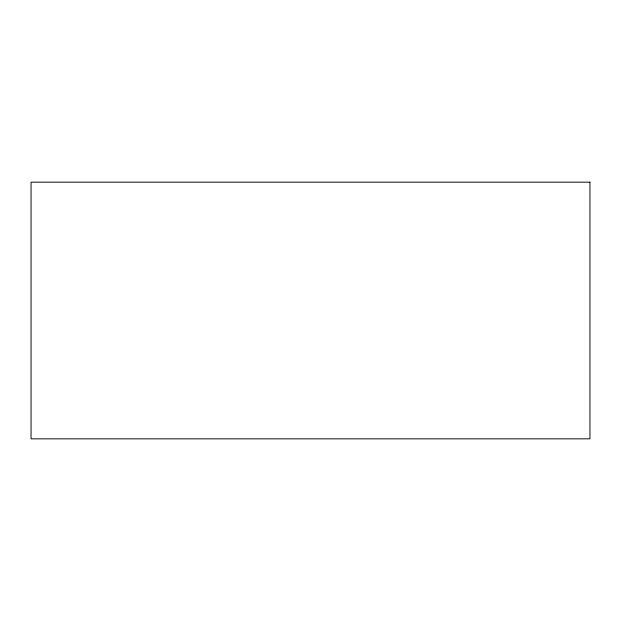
<?xml version="1.0" encoding="UTF-8"?>
<svg xmlns="http://www.w3.org/2000/svg" width="621" height="621" viewBox="0 0 621 621"><rect width="100%" height="100%" fill="white"/><g stroke="black" fill="none" stroke-linecap="round" stroke-linejoin="round"><path stroke-width="0.93" d="M589.95 182.163L31.05 182.163L31.05 438.837L589.95 438.837L589.95 182.163"/></g></svg>
